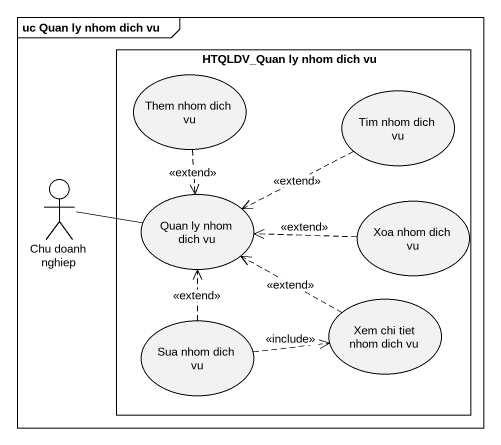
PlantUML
@startuml
mainframe uc Quan ly nhom dich vu
rectangle "HTQLDV_Quan ly nhom dich vu" as HTQLDV_Quan_ly_nhom_dich_vu {
  usecase "Them nhom dich vu" as Them_nhom_dich_vu
  usecase "Tim nhom dich vu" as Tim_nhom_dich_vu
  usecase "Quan ly nhom dich vu" as Quan_ly_nhom_dich_vu
  usecase "Xoa nhom dich vu" as Xoa_nhom_dich_vu
  usecase "Sua nhom dich vu" as Sua_nhom_dich_vu
  usecase "Xem chi tiet nhom dich vu" as Xem_chi_tiet_nhom_dich_vu
}
actor "Chu doanh nghiep" as Chu_doanh_nghiep
Them_nhom_dich_vu ..> Quan_ly_nhom_dich_vu : <<extend>>
Tim_nhom_dich_vu .left.> Quan_ly_nhom_dich_vu : <<extend>>
Chu_doanh_nghiep -right- Quan_ly_nhom_dich_vu
Xoa_nhom_dich_vu .left.> Quan_ly_nhom_dich_vu : <<extend>>
Sua_nhom_dich_vu .up.> Quan_ly_nhom_dich_vu : <<extend>>
Sua_nhom_dich_vu .right.> Xem_chi_tiet_nhom_dich_vu : <<include>>
Xem_chi_tiet_nhom_dich_vu .left.> Quan_ly_nhom_dich_vu : <<extend>>
@enduml
